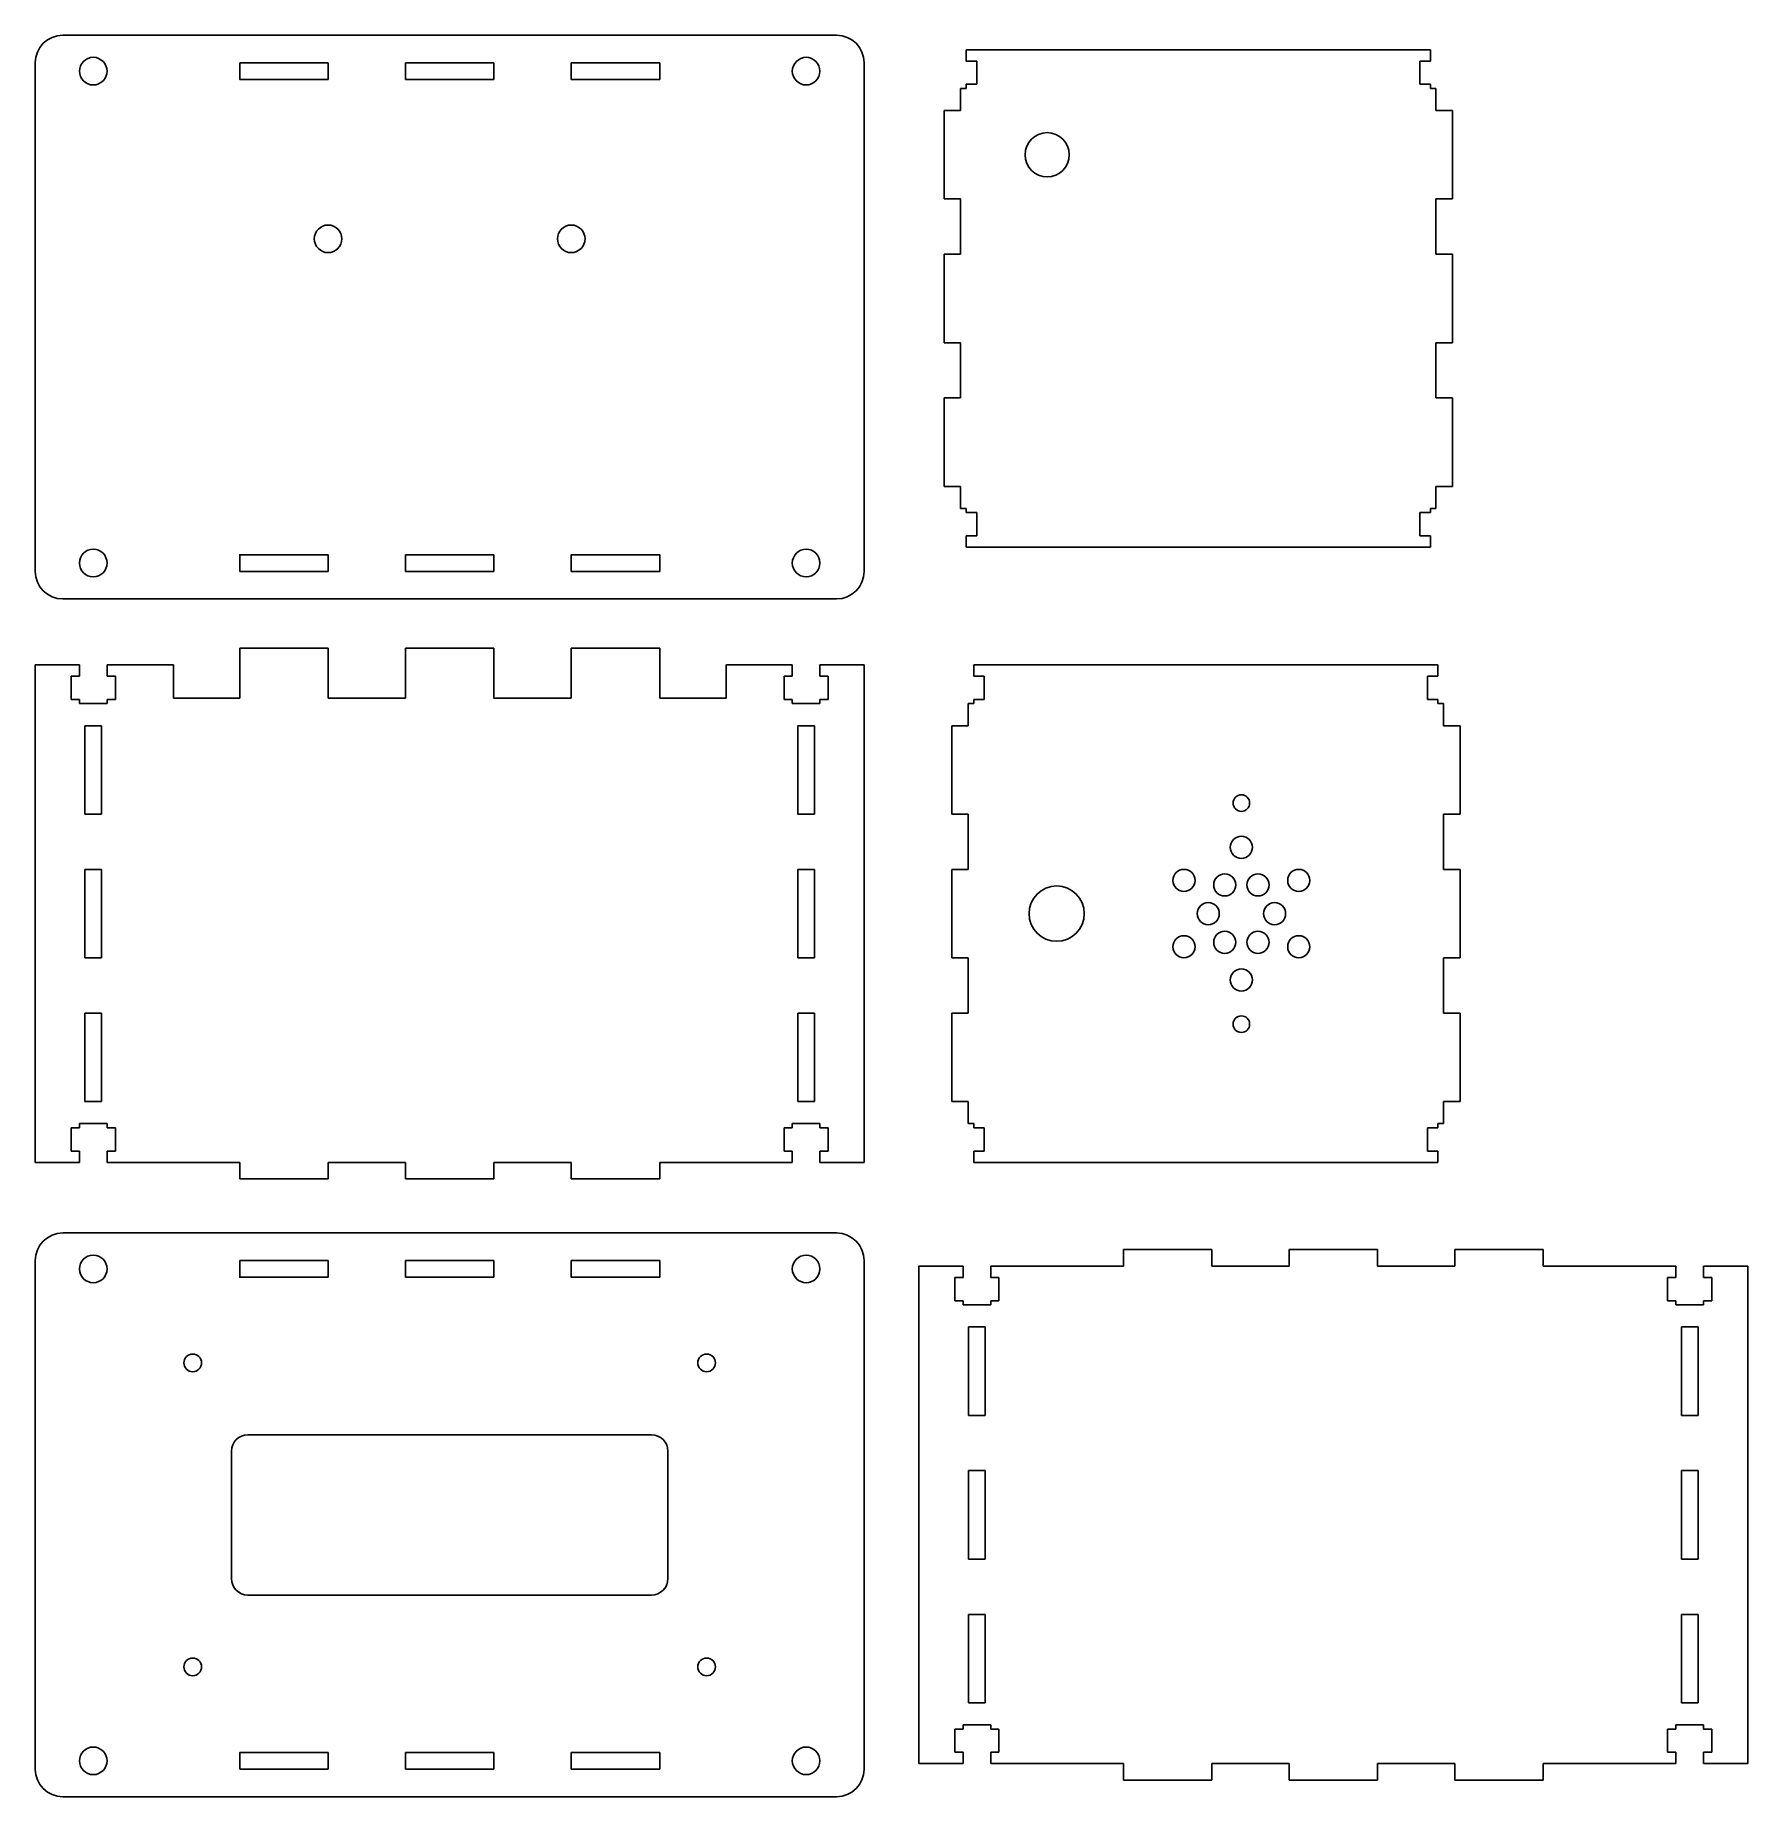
# Model space of a CAD drawing. Header units: millimetres. Extents: x 147 to 457, y 145 to 464.
import ezdxf

# ---------------------------------------------------------------- set-up
doc = ezdxf.new("R2010")
doc.units = ezdxf.units.MM
doc.header["$MEASUREMENT"] = 0

# ---------------------------------------------------------------- blocks, each defined once
blk = doc.blocks.new('*U3')
blk.add_circle((0, 0), 2)
blk = doc.blocks.new('*U4')
at = {"color": 0, "linetype": 'ByBlock', "lineweight": -2, "transparency": 16777216}
blk.add_blockref('*U3', (365.26, 316.81), dxfattribs=at)
for p, rotation in [((354.87, 310.81), 59.99999999999999), ((375.65, 310.81), 300.0000000000001), ((354.87, 298.81), 120), ((375.65, 298.81), 240), ((365.26, 292.81), 180)]:
    blk.add_blockref('*U3', p, dxfattribs=dict(at, rotation=rotation))
blk = doc.blocks.new('*U5')
blk.add_circle((0, 0), 2)
blk = doc.blocks.new('*U6')
at = {"color": 0, "linetype": 'ByBlock', "lineweight": -2, "transparency": 16777216}
for p, rotation in [((362.26, 310.01), 60.00000000000001), ((359.26, 304.81), 120), ((371.26, 304.81), 299.9999999999999), ((362.26, 299.62), 180), ((368.26, 299.62), 239.9999999999999)]:
    blk.add_blockref('*U5', p, dxfattribs=dict(at, rotation=rotation))
blk.add_blockref('*U5', (368.26, 310.01), dxfattribs=at)

msp = doc.modelspace()

# ---------------------------------------------------------------- linework, layer by layer
for p, q in [((399.46, 461.11), (315.46, 461.11)), ((315.46, 459.07), (315.46, 461.11)), ((315.46, 461.11), (399.46, 461.11)), ((315.46, 459.07), (315.46, 461.11)), ((315.46, 459.07), (315.46, 461.11)), ((315.46, 459.07), (317.36, 459.07)), ((315.46, 459.07), (317.36, 459.07)), ((315.46, 459.07), (317.36, 459.07)), ((317.36, 454.87), (317.36, 459.07)), ((317.36, 454.87), (317.36, 459.07)), ((317.36, 454.87), (317.36, 459.07)), ((399.46, 459.07), (397.56, 459.07)), ((397.56, 454.87), (397.56, 459.07)), ((399.46, 459.07), (397.56, 459.07)), ((397.56, 454.87), (397.56, 459.07)), ((399.46, 459.07), (399.46, 461.11)), ((399.46, 459.07), (399.46, 461.11)), ((214, 455.74), (214, 458.74)), ((214, 458.74), (230, 458.74)), ((230, 458.74), (230, 455.74)), ((222, 455.74), (214, 455.74)), ((230, 455.74), (222, 455.74)), ((314.46, 450.11), (314.46, 454.11)), ((314.46, 454.11), (315.46, 454.11)), ((315.46, 454.87), (317.36, 454.87)), ((315.46, 454.87), (317.36, 454.87)), ((315.46, 454.87), (317.36, 454.87)), ((315.46, 454.11), (315.46, 454.87)), ((399.46, 454.87), (397.56, 454.87)), ((399.46, 454.87), (397.56, 454.87)), ((399.46, 454.11), (399.46, 454.87)), ((400.46, 454.11), (399.46, 454.11)), ((400.46, 450.11), (400.46, 454.11)), ((311.46, 434.11), (311.46, 450.11)), ((311.46, 450.11), (314.46, 450.11)), ((403.46, 450.11), (400.46, 450.11)), ((403.46, 434.11), (403.46, 450.11)), ((311.46, 434.11), (314.46, 434.11)), ((314.46, 424.11), (314.46, 434.11)), ((400.46, 424.11), (400.46, 434.11)), ((403.46, 434.11), (400.46, 434.11)), ((311.46, 416.11), (311.46, 424.11)), ((311.46, 424.11), (314.46, 424.11)), ((403.46, 424.11), (400.46, 424.11)), ((403.46, 416.11), (403.46, 424.11)), ((311.46, 416.11), (311.46, 408.11)), ((403.46, 416.11), (403.46, 408.11)), ((311.46, 408.11), (314.46, 408.11)), ((314.46, 398.11), (314.46, 408.11)), ((400.46, 398.11), (400.46, 408.11)), ((403.46, 408.11), (400.46, 408.11)), ((311.46, 398.11), (314.46, 398.11)), ((311.46, 398.11), (311.46, 382.11)), ((403.46, 398.11), (400.46, 398.11)), ((403.46, 398.11), (403.46, 382.11)), ((311.46, 382.11), (314.46, 382.11)), ((311.46, 382.11), (314.46, 382.11)), ((314.46, 378.11), (314.46, 382.11)), ((314.46, 378.11), (314.46, 382.11)), ((400.46, 378.11), (400.46, 382.11)), ((403.46, 382.11), (400.46, 382.11)), ((314.46, 378.11), (315.46, 378.11)), ((315.46, 378.11), (315.46, 377.36)), ((315.46, 377.36), (317.36, 377.36)), ((315.46, 377.36), (317.36, 377.36)), ((317.36, 377.36), (317.36, 373.16)), ((317.36, 377.36), (317.36, 373.16)), ((399.46, 377.36), (397.56, 377.36)), ((397.56, 377.36), (397.56, 373.16)), ((399.46, 378.11), (399.46, 377.36)), ((400.46, 378.11), (399.46, 378.11)), ((315.46, 373.16), (315.46, 371.11)), ((315.46, 373.16), (317.36, 373.16)), ((315.46, 373.16), (315.46, 371.11)), ((315.46, 373.16), (317.36, 373.16)), ((399.46, 373.16), (397.56, 373.16)), ((399.46, 373.16), (399.46, 371.11)), ((222, 369.74), (214, 369.74)), ((214, 369.74), (214, 366.74)), ((230, 369.74), (222, 369.74)), ((230, 366.74), (230, 369.74)), ((315.46, 371.11), (399.46, 371.11)), ((214, 366.74), (230, 366.74)), ((184, 349.81), (184, 352.81)), ((184, 352.81), (200, 352.81)), ((184, 352.81), (184, 349.81)), ((200, 352.81), (200, 349.81)), ((214, 352.81), (230, 352.81)), ((214, 352.81), (214, 349.81)), ((230, 352.81), (230, 349.81)), ((244, 352.81), (260, 352.81)), ((244, 352.81), (244, 349.81)), ((260, 352.81), (260, 349.81)), ((155, 349.81), (147, 349.81)), ((147, 349.81), (147, 259.81)), ((155, 347.77), (153.5, 347.77)), ((153.5, 347.77), (153.5, 343.57)), ((155, 349.81), (155, 347.77)), ((172, 349.81), (160, 349.81)), ((160, 349.81), (160, 347.77)), ((160, 347.77), (161.5, 347.77)), ((161.5, 347.77), (161.5, 343.57)), ((172, 346.81), (172, 349.81)), ((172, 349.81), (172, 346.81)), ((184, 349.81), (184, 346.81)), ((200, 349.81), (200, 346.81)), ((214, 349.81), (214, 346.81)), ((230, 349.81), (230, 346.81)), ((244, 349.81), (244, 346.81)), ((260, 349.81), (260, 346.81)), ((284, 349.81), (272, 349.81)), ((272, 346.81), (272, 349.81)), ((284, 347.77), (282.5, 347.77)), ((282.5, 347.77), (282.5, 343.57)), ((284, 349.81), (284, 347.77)), ((289, 349.81), (297, 349.81)), ((289, 349.81), (289, 347.77)), ((289, 347.77), (290.5, 347.77)), ((290.5, 347.77), (290.5, 343.57)), ((297, 349.81), (297, 259.81)), ((316.84, 349.81), (400.84, 349.81)), ((316.84, 347.77), (316.84, 349.81)), ((400.84, 349.81), (316.84, 349.81)), ((316.84, 347.77), (316.84, 349.81)), ((316.84, 347.77), (318.74, 347.77)), ((316.84, 347.77), (318.74, 347.77)), ((318.74, 343.57), (318.74, 347.77)), ((318.74, 343.57), (318.74, 347.77)), ((400.84, 347.77), (398.94, 347.77)), ((398.94, 343.57), (398.94, 347.77)), ((400.84, 347.77), (398.94, 347.77)), ((398.94, 343.57), (398.94, 347.77)), ((400.84, 347.77), (398.94, 347.77)), ((398.94, 343.57), (398.94, 347.77)), ((400.84, 347.77), (400.84, 349.81)), ((400.84, 347.77), (400.84, 349.81)), ((400.84, 347.77), (400.84, 349.81)), ((172, 346.81), (172, 343.81)), ((184, 346.81), (184, 343.81)), ((200, 346.81), (200, 343.81)), ((214, 346.81), (214, 343.81)), ((230, 346.81), (230, 343.81)), ((244, 346.81), (244, 343.81)), ((260, 346.81), (260, 343.81)), ((272, 343.81), (272, 346.81)), ((153.5, 343.57), (155, 343.57)), ((155, 343.57), (155, 342.81)), ((160, 342.81), (155, 342.81)), ((160, 343.57), (160, 342.81)), ((161.5, 343.57), (160, 343.57)), ((172, 343.81), (184, 343.81)), ((200, 343.81), (214, 343.81)), ((230, 343.81), (244, 343.81)), ((260, 343.81), (272, 343.81)), ((282.5, 343.57), (284, 343.57)), ((284, 343.57), (284, 342.81)), ((284, 342.81), (289, 342.81)), ((289, 343.57), (289, 342.81)), ((290.5, 343.57), (289, 343.57)), ((315.84, 338.81), (315.84, 342.81)), ((315.84, 342.81), (316.84, 342.81)), ((316.84, 343.57), (318.74, 343.57)), ((316.84, 343.57), (318.74, 343.57)), ((316.84, 342.81), (316.84, 343.57)), ((400.84, 343.57), (398.94, 343.57)), ((400.84, 343.57), (398.94, 343.57)), ((400.84, 343.57), (398.94, 343.57)), ((400.84, 342.81), (400.84, 343.57)), ((401.84, 342.81), (400.84, 342.81)), ((401.84, 338.81), (401.84, 342.81)), ((156, 322.81), (156, 338.81)), ((156, 338.81), (157.5, 338.81)), ((157.5, 338.81), (159, 338.81)), ((159, 338.81), (159, 322.81)), ((286.5, 338.81), (285, 338.81)), ((285, 338.81), (285, 322.81)), ((288, 338.81), (286.5, 338.81)), ((288, 322.81), (288, 338.81)), ((312.84, 322.81), (312.84, 338.81)), ((312.84, 338.81), (315.84, 338.81)), ((404.84, 338.81), (401.84, 338.81)), ((404.84, 322.81), (404.84, 338.81)), ((159, 322.81), (156, 322.81)), ((285, 322.81), (288, 322.81)), ((312.84, 322.81), (315.84, 322.81)), ((315.84, 312.81), (315.84, 322.81)), ((401.84, 312.81), (401.84, 322.81)), ((404.84, 322.81), (401.84, 322.81)), ((159, 312.81), (156, 312.81)), ((156, 312.81), (156, 296.81)), ((159, 296.81), (159, 312.81)), ((285, 296.81), (285, 312.81)), ((285, 312.81), (288, 312.81)), ((288, 312.81), (288, 296.81)), ((312.84, 304.81), (312.84, 312.81)), ((312.84, 312.81), (315.84, 312.81)), ((404.84, 312.81), (401.84, 312.81)), ((404.84, 304.81), (404.84, 312.81)), ((312.84, 304.81), (312.84, 296.81)), ((404.84, 304.81), (404.84, 296.81)), ((156, 296.81), (157.5, 296.81)), ((157.5, 296.81), (159, 296.81)), ((286.5, 296.81), (285, 296.81)), ((288, 296.81), (286.5, 296.81)), ((312.84, 296.81), (315.84, 296.81)), ((315.84, 286.81), (315.84, 296.81)), ((401.84, 286.81), (401.84, 296.81)), ((404.84, 296.81), (401.84, 296.81)), ((159, 286.81), (156, 286.81)), ((156, 286.81), (156, 270.81)), ((159, 270.81), (159, 286.81)), ((285, 270.81), (285, 286.81)), ((285, 286.81), (288, 286.81)), ((288, 286.81), (288, 270.81)), ((312.84, 286.81), (315.84, 286.81)), ((312.84, 286.81), (312.84, 270.81)), ((404.84, 286.81), (401.84, 286.81)), ((404.84, 286.81), (404.84, 270.81)), ((156, 270.81), (157.5, 270.81)), ((157.5, 270.81), (159, 270.81)), ((286.5, 270.81), (285, 270.81)), ((288, 270.81), (286.5, 270.81)), ((312.84, 270.81), (315.84, 270.81)), ((315.84, 266.81), (315.84, 270.81)), ((401.84, 266.81), (401.84, 270.81)), ((404.84, 270.81), (401.84, 270.81)), ((401.84, 266.81), (401.84, 270.81)), ((404.84, 270.81), (401.84, 270.81)), ((153.5, 261.86), (153.5, 266.06)), ((153.5, 266.06), (155, 266.06)), ((155, 266.06), (155, 266.81)), ((160, 266.81), (155, 266.81)), ((160, 266.06), (160, 266.81)), ((161.5, 266.06), (160, 266.06)), ((161.5, 261.86), (161.5, 266.06)), ((282.5, 261.86), (282.5, 266.06)), ((282.5, 266.06), (284, 266.06)), ((284, 266.81), (289, 266.81)), ((284, 266.06), (284, 266.81)), ((289, 266.06), (289, 266.81)), ((290.5, 266.06), (289, 266.06)), ((290.5, 261.86), (290.5, 266.06)), ((315.84, 266.81), (316.84, 266.81)), ((316.84, 266.81), (316.84, 266.06)), ((316.84, 266.06), (318.74, 266.06)), ((318.74, 266.06), (318.74, 261.86)), ((400.84, 266.06), (398.94, 266.06)), ((398.94, 266.06), (398.94, 261.86)), ((400.84, 266.06), (398.94, 266.06)), ((398.94, 266.06), (398.94, 261.86)), ((400.84, 266.81), (400.84, 266.06)), ((401.84, 266.81), (400.84, 266.81)), ((155, 261.86), (153.5, 261.86)), ((155, 259.81), (155, 261.86)), ((160, 259.81), (160, 261.86)), ((160, 261.86), (161.5, 261.86)), ((284, 261.86), (282.5, 261.86)), ((284, 259.81), (284, 261.86)), ((289, 259.81), (289, 261.86)), ((289, 261.86), (290.5, 261.86)), ((316.84, 261.86), (318.74, 261.86)), ((316.84, 261.86), (316.84, 259.81)), ((400.84, 261.86), (398.94, 261.86)), ((400.84, 261.86), (398.94, 261.86)), ((400.84, 261.86), (400.84, 259.81)), ((400.84, 261.86), (400.84, 259.81)), ((147, 259.81), (155, 259.81)), ((160, 259.81), (184, 259.81)), ((184, 256.81), (184, 259.81)), ((200, 256.81), (200, 259.81)), ((200, 259.81), (214, 259.81)), ((214, 256.81), (214, 259.81)), ((230, 256.81), (230, 259.81)), ((230, 259.81), (244, 259.81)), ((244, 256.81), (244, 259.81)), ((260, 256.81), (260, 259.81)), ((260, 259.81), (284, 259.81)), ((297, 259.81), (289, 259.81)), ((400.84, 259.81), (316.84, 259.81)), ((200, 256.81), (184, 256.81)), ((230, 256.81), (214, 256.81)), ((260, 256.81), (244, 256.81)), ((343.9, 244.03), (343.9, 241.03)), ((359.9, 244.03), (343.9, 244.03)), ((359.9, 244.03), (359.9, 241.03)), ((373.9, 244.03), (373.9, 241.03)), ((389.9, 244.03), (373.9, 244.03)), ((389.9, 244.03), (389.9, 241.03)), ((403.9, 244.03), (403.9, 241.03)), ((419.9, 244.03), (403.9, 244.03)), ((419.9, 244.03), (419.9, 241.03)), ((214, 239.03), (214, 242.03)), ((214, 242.03), (230, 242.03)), ((230, 242.03), (230, 239.03)), ((314.9, 241.03), (306.9, 241.03)), ((306.9, 241.03), (306.9, 151.03)), ((314.9, 241.03), (314.9, 238.98)), ((331.9, 241.03), (319.9, 241.03)), ((319.9, 241.03), (319.9, 238.98)), ((331.9, 241.03), (343.9, 241.03)), ((359.9, 241.03), (373.9, 241.03)), ((389.9, 241.03), (403.9, 241.03)), ((419.9, 241.03), (431.9, 241.03)), ((443.9, 241.03), (431.9, 241.03)), ((443.9, 241.03), (443.9, 238.98)), ((448.9, 241.03), (456.9, 241.03)), ((448.9, 241.03), (448.9, 238.98)), ((456.9, 241.03), (456.9, 151.03)), ((222, 239.03), (214, 239.03)), ((230, 239.03), (222, 239.03)), ((314.9, 238.98), (313.4, 238.98)), ((313.4, 238.98), (313.4, 234.78)), ((319.9, 238.98), (321.4, 238.98)), ((321.4, 238.98), (321.4, 234.78)), ((443.9, 238.98), (442.4, 238.98)), ((442.4, 238.98), (442.4, 234.78)), ((448.9, 238.98), (450.4, 238.98)), ((450.4, 238.98), (450.4, 234.78)), ((313.4, 234.78), (314.9, 234.78)), ((314.9, 234.78), (314.9, 234.03)), ((319.9, 234.03), (314.9, 234.03)), ((319.9, 234.78), (319.9, 234.03)), ((321.4, 234.78), (319.9, 234.78)), ((442.4, 234.78), (443.9, 234.78)), ((443.9, 234.78), (443.9, 234.03)), ((443.9, 234.03), (448.9, 234.03)), ((448.9, 234.78), (448.9, 234.03)), ((450.4, 234.78), (448.9, 234.78)), ((315.9, 214.03), (315.9, 230.03)), ((315.9, 230.03), (317.4, 230.03)), ((317.4, 230.03), (318.9, 230.03)), ((318.9, 230.03), (318.9, 214.03)), ((446.4, 230.03), (444.9, 230.03)), ((444.9, 230.03), (444.9, 214.03)), ((447.9, 230.03), (446.4, 230.03)), ((447.9, 214.03), (447.9, 230.03)), ((318.9, 214.03), (315.9, 214.03)), ((444.9, 214.03), (447.9, 214.03)), ((318.9, 204.03), (315.9, 204.03)), ((315.9, 204.03), (315.9, 188.03)), ((318.9, 188.03), (318.9, 204.03)), ((444.9, 188.03), (444.9, 204.03)), ((444.9, 204.03), (447.9, 204.03)), ((447.9, 204.03), (447.9, 188.03)), ((315.9, 188.03), (317.4, 188.03)), ((317.4, 188.03), (318.9, 188.03)), ((446.4, 188.03), (444.9, 188.03)), ((447.9, 188.03), (446.4, 188.03)), ((318.9, 178.03), (315.9, 178.03)), ((315.9, 178.03), (315.9, 162.03)), ((318.9, 162.03), (318.9, 178.03)), ((444.9, 162.03), (444.9, 178.03)), ((444.9, 178.03), (447.9, 178.03)), ((447.9, 178.03), (447.9, 162.03)), ((315.9, 162.03), (317.4, 162.03)), ((317.4, 162.03), (318.9, 162.03)), ((446.4, 162.03), (444.9, 162.03)), ((447.9, 162.03), (446.4, 162.03)), ((313.4, 153.07), (313.4, 157.27)), ((313.4, 157.27), (314.9, 157.27)), ((314.9, 157.27), (314.9, 158.03)), ((319.9, 158.03), (314.9, 158.03)), ((319.9, 157.27), (319.9, 158.03)), ((321.4, 157.27), (319.9, 157.27)), ((321.4, 153.07), (321.4, 157.27)), ((442.4, 153.07), (442.4, 157.27)), ((442.4, 157.27), (443.9, 157.27)), ((443.9, 157.27), (443.9, 158.03)), ((443.9, 158.03), (448.9, 158.03)), ((448.9, 157.27), (448.9, 158.03)), ((450.4, 157.27), (448.9, 157.27)), ((450.4, 153.07), (450.4, 157.27)), ((222, 153.03), (214, 153.03)), ((214, 153.03), (214, 150.03)), ((230, 153.03), (222, 153.03)), ((230, 150.03), (230, 153.03)), ((314.9, 153.07), (313.4, 153.07)), ((314.9, 151.03), (314.9, 153.07)), ((319.9, 151.03), (319.9, 153.07)), ((319.9, 153.07), (321.4, 153.07)), ((443.9, 153.07), (442.4, 153.07)), ((443.9, 151.03), (443.9, 153.07)), ((448.9, 151.03), (448.9, 153.07)), ((448.9, 153.07), (450.4, 153.07)), ((214, 150.03), (230, 150.03)), ((306.9, 151.03), (314.9, 151.03)), ((319.9, 151.03), (343.9, 151.03)), ((343.9, 148.03), (343.9, 151.03)), ((359.9, 151.03), (373.9, 151.03)), ((359.9, 148.03), (359.9, 151.03)), ((373.9, 148.03), (373.9, 151.03)), ((389.9, 151.03), (403.9, 151.03)), ((389.9, 148.03), (389.9, 151.03)), ((403.9, 148.03), (403.9, 151.03)), ((419.9, 151.03), (443.9, 151.03)), ((419.9, 148.03), (419.9, 151.03)), ((456.9, 151.03), (448.9, 151.03)), ((359.9, 148.03), (343.9, 148.03)), ((389.9, 148.03), (373.9, 148.03)), ((419.9, 148.03), (403.9, 148.03))]:
    msp.add_line(p, q)
for points in [[(152, 463.74), (292, 463.74)], [(147, 366.74), (147, 458.74)], [(297, 458.74), (297, 366.74)], [(292, 361.74), (152, 361.74)], [(160, 349.81), (172, 349.81)], [(272, 349.81), (284, 349.81)], [(184, 259.81), (160, 259.81)], [(214, 259.81), (200, 259.81)], [(244, 259.81), (230, 259.81)], [(284, 259.81), (260, 259.81)], [(152, 247.03), (292, 247.03)], [(147, 150.03), (147, 242.03)], [(297, 242.03), (297, 150.03)], [(314.9, 151.03), (306.9, 151.03), (306.9, 241.03), (314.9, 241.03)], [(319.9, 241.03), (331.9, 241.03)], [(373.9, 241.03), (359.9, 241.03)], [(403.9, 241.03), (389.9, 241.03)], [(431.9, 241.03), (443.9, 241.03)], [(448.9, 241.03), (456.9, 241.03), (456.9, 151.03), (448.9, 151.03)], [(185.5, 210.53), (258.5, 210.53)], [(182.5, 184.53), (182.5, 207.53)], [(261.5, 207.53), (261.5, 184.53)], [(258.5, 181.53), (185.5, 181.53)], [(343.9, 151.03), (319.9, 151.03)], [(373.9, 151.03), (359.9, 151.03)], [(403.9, 151.03), (389.9, 151.03)], [(443.9, 151.03), (419.9, 151.03)], [(292, 145.03), (152, 145.03)]]:
    msp.add_lwpolyline(points)
for points in [[(184, 458.74), (200, 458.74), (200, 455.74), (184, 455.74)], [(260, 458.74), (244, 458.74), (244, 455.74), (260, 455.74)], [(184, 366.74), (200, 366.74), (200, 369.74), (184, 369.74)], [(260, 366.74), (244, 366.74), (244, 369.74), (260, 369.74)], [(184, 242.03), (200, 242.03), (200, 239.03), (184, 239.03)], [(260, 242.03), (244, 242.03), (244, 239.03), (260, 239.03)], [(184, 150.03), (200, 150.03), (200, 153.03), (184, 153.03)], [(260, 150.03), (244, 150.03), (244, 153.03), (260, 153.03)]]:
    msp.add_lwpolyline(points, close=True)
for centre, radius in [((157.5, 457.24), 2.5), ((286.5, 457.24), 2.5), ((330.12, 442.11), 4), ((200, 426.9), 2.5), ((244, 426.9), 2.5), ((157.5, 368.24), 2.5), ((286.5, 368.24), 2.5), ((365.26, 324.81), 1.5), ((331.84, 304.81), 5), ((365.26, 284.81), 1.5), ((157.5, 240.53), 2.5), ((286.5, 240.53), 2.5), ((175.5, 223.53), 1.6), ((268.5, 223.53), 1.6), ((175.5, 168.53), 1.6), ((268.5, 168.53), 1.6), ((157.5, 151.53), 2.5), ((286.5, 151.53), 2.5)]:
    msp.add_circle(centre, radius)
for centre, radius, start, end in [((152, 458.74), 5, 90, 180), ((292, 458.74), 5, 0, 90), ((152, 366.74), 5, 180, 270), ((292, 366.74), 5, 270, 0), ((152, 242.03), 5, 90, 180), ((292, 242.03), 5, 0, 90), ((185.5, 207.53), 3, 90, 180), ((258.5, 207.53), 3, 0, 90), ((185.5, 184.53), 3, 180, 270), ((258.5, 184.53), 3, 270, 0), ((152, 150.03), 5, 180, 270), ((292, 150.03), 5, 270, 0)]:
    msp.add_arc(centre, radius, start, end)

# ---------------------------------------------------------------- block references
for name in ['*U4', '*U6']:
    msp.add_blockref(name, (0, 0))

doc.saveas('drawing.dxf')
